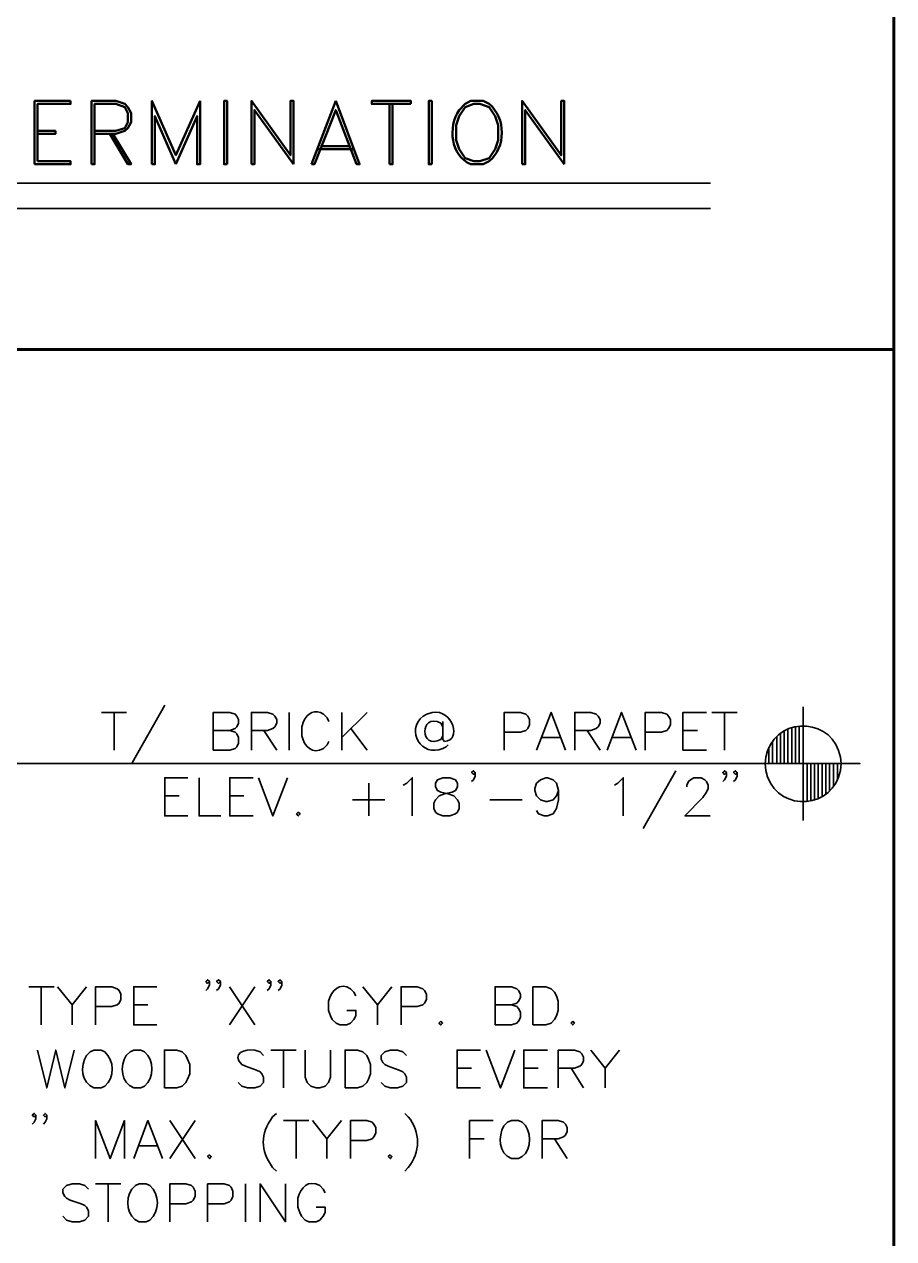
# Model space of a CAD drawing. Header units: inches. Extents: x 5 to 516, y -193 to 129.
# Drawn here: x 54.37 to 57.235, y -173.669 to -169.665 of the extents above; entities that cross this region are included whole.
import ezdxf

# ---------------------------------------------------------------- set-up
doc = ezdxf.new("R2010")
doc.units = ezdxf.units.IN
doc.header["$MEASUREMENT"] = 0
doc.layers.add('PDF7_Geometry', color=7, linetype='Continuous')

msp = doc.modelspace()

# ---------------------------------------------------------------- linework, layer by layer
at = {"layer": 'PDF7_Geometry', "lineweight": 60}
msp.add_lwpolyline([(57.2346648, -163.1857822), (57.2346648, -193.1846724)], dxfattribs=at)
at = {"layer": 'PDF7_Geometry', "lineweight": 50}
for points in [[(54.5224422, -169.9180057), (54.4035533, -169.9180057), (54.4035533, -170.1268946)], [(54.5224418, -169.9180041), (54.5224418, -169.9280042), (54.4135529, -169.9280042), (54.4135529, -170.1168931)], [(54.601331, -170.016893), (54.671331, -170.016893), (54.701331, -170.0080042), (54.711331, -169.9880042), (54.711331, -169.9580042), (54.701331, -169.9380042), (54.671331, -169.9280042), (54.601331, -169.9280042), (54.601331, -170.1268931), (54.591331, -170.1268931)], [(54.6013314, -170.0268946), (54.6713314, -170.0268946), (54.7013314, -170.0168946), (54.7113314, -170.0080057), (54.7213314, -169.9880057), (54.7213314, -169.9580057), (54.7113314, -169.9380057), (54.7013314, -169.9280057), (54.6713314, -169.9180057), (54.5913314, -169.9180057), (54.5913314, -170.1268946)], [(54.949109, -169.9180057), (54.869109, -170.0968946), (54.7902201, -169.9180057), (54.7902201, -170.1268946)], [(54.8691092, -170.1268951), (54.9391092, -169.9680062), (54.9391092, -170.1268951), (54.9491092, -170.1268951), (54.9491092, -169.9180062)], [(55.2568871, -170.1268946), (55.2568871, -169.9180057), (55.2468871, -169.9180057), (55.2468871, -170.0968946), (55.1179982, -169.9180057), (55.1179982, -170.1268946)], [(55.395776, -169.9180056), (55.4746649, -170.1268945), (55.4646649, -170.1268945), (55.395776, -169.9480056), (55.325776, -170.1268945), (55.315776, -170.1268945)], [(55.395776, -169.9180057), (55.315776, -170.1268946)], [(55.5735533, -169.9280042), (55.5735533, -170.1268931)], [(55.5835535, -169.9280042), (55.5835535, -170.1268931), (55.5735535, -170.1268931)], [(55.9013312, -169.9280057), (55.8813312, -169.9180057), (55.8413312, -169.9180057), (55.8224423, -169.9280057), (55.8024423, -169.9480057)], [(56.1491089, -170.1268946), (56.1491089, -169.9180057), (56.1391089, -169.9180057), (56.1391089, -170.0968946), (56.01022, -169.9180057), (56.01022, -170.1268946)], [(54.8691086, -170.1268937), (54.8002197, -169.9680048), (54.8002197, -170.1268937), (54.7902197, -170.1268937)], [(55.2568867, -170.1268945), (55.1279978, -169.9480056), (55.1279978, -170.1268945), (55.1179978, -170.1268945)], [(56.1491091, -170.1268945), (56.0202202, -169.9480056), (56.0202202, -170.1268945), (56.0102202, -170.1268945)], [(54.4135529, -170.016894), (54.4724418, -170.016894), (54.4724418, -170.026894), (54.4135529, -170.026894)], [(54.6513312, -170.0268947), (54.7113312, -170.1268947), (54.7213312, -170.1268947), (54.6613312, -170.0268947)], [(55.3357756, -170.0768938), (55.4546645, -170.0768938)], [(55.3457757, -170.0668931), (55.4446646, -170.0668931)], [(54.4135529, -170.1168944), (54.5224418, -170.1168944), (54.5224418, -170.1268944), (54.4035529, -170.1268944)], [(55.8413312, -170.1268946), (55.8813312, -170.1268946), (55.9013312, -170.1168946)]]:
    msp.add_lwpolyline(points, dxfattribs=at)
for points in [[(55.0379979, -170.1268946), (55.0379979, -169.9180057), (55.0279979, -169.9180057), (55.0279979, -170.1268946)], [(55.6435534, -169.9280057), (55.5146645, -169.9280057), (55.5146645, -169.9180057), (55.6435534, -169.9180057)], [(55.7124426, -170.1268946), (55.7124426, -169.9180057), (55.7024426, -169.9180057), (55.7024426, -170.1268946)], [(55.8513311, -169.9280042), (55.8224422, -169.9380042), (55.8024422, -169.9680042), (55.7924422, -169.9980042), (55.7924422, -170.046893), (55.8024422, -170.0768931), (55.8224422, -170.1068931), (55.8513311, -170.1168931), (55.8713311, -170.1168931), (55.9013311, -170.1068931), (55.9213311, -170.0768931), (55.9313311, -170.046893), (55.9313311, -169.9980042), (55.9213311, -169.9680042), (55.9013311, -169.9380042), (55.8713311, -169.9280042)]]:
    msp.add_lwpolyline(points, close=True, dxfattribs=at)
at = {"layer": 'PDF7_Geometry', "lineweight": 35}
for points in [[(50.9546644, -170.1891148), (56.6313316, -170.1891148)], [(50.9546644, -170.2724482), (56.6313316, -170.2724482)], [(54.6235534, -171.9335608), (54.7068868, -171.9335608)], [(54.6657757, -171.9335608), (54.6657757, -172.0580052)], [(54.8324423, -171.9102273), (54.7246645, -172.1002273)], [(54.9924421, -172.0580047), (54.9924421, -171.9335602), (55.0468865, -171.9335602), (55.0646643, -171.9391158), (55.0702198, -171.9457825), (55.0757754, -171.9568936), (55.0757754, -171.9691158), (55.0702198, -171.981338), (55.0646643, -171.9868936), (55.0468865, -171.9935602), (54.9924421, -171.9935602)], [(55.1179982, -172.0580047), (55.1179982, -171.9335602), (55.1713315, -171.9335602), (55.1891093, -171.9391158), (55.1957759, -171.9457825), (55.2013315, -171.9568936), (55.2013315, -171.9691158), (55.1957759, -171.981338), (55.1891093, -171.9868936), (55.1713315, -171.9935602), (55.1179982, -171.9935602)], [(55.2424421, -171.9335608), (55.2424421, -172.0580052)], [(55.3735535, -171.9635607), (55.367998, -171.9513385), (55.3557757, -171.9391162)], [(55.4157757, -171.9335608), (55.4157757, -172.0580052)], [(55.4991091, -171.9335608), (55.4157757, -172.0168941)], [(55.7135535, -171.9335607), (55.6957757, -171.9391162), (55.6835535, -171.9457829)], [(55.9513313, -172.0580047), (55.9513313, -171.9335602), (56.0046646, -171.9335602), (56.0224424, -171.9391158), (56.0291091, -171.9457825), (56.0346646, -171.9568936), (56.0346646, -171.9746713), (56.0291091, -171.9868936), (56.0224424, -171.9935602), (56.0046646, -171.9991158), (55.9513313, -171.9991158)], [(56.0579978, -172.0580047), (56.1057756, -171.9335602), (56.1535534, -172.0580047)], [(56.1835534, -172.0580047), (56.1835534, -171.9335602), (56.2368867, -171.9335602), (56.2546645, -171.9391158), (56.2602201, -171.9457825), (56.2668867, -171.9568936), (56.2668867, -171.9691158), (56.2602201, -171.981338), (56.2546645, -171.9868936), (56.2368867, -171.9935602), (56.1835534, -171.9935602)], [(56.2902202, -172.0580047), (56.337998, -171.9335602), (56.3857758, -172.0580047)], [(56.4157758, -172.0580047), (56.4157758, -171.9335602), (56.4691091, -171.9335602), (56.4868869, -171.9391158), (56.4924425, -171.9457825), (56.4991091, -171.9568936), (56.4991091, -171.9746713), (56.4924425, -171.9868936), (56.4868869, -171.9935602), (56.4691091, -171.9991158), (56.4157758, -171.9991158)], [(56.6179981, -172.0580047), (56.5402203, -172.0580047), (56.5402203, -171.9335602), (56.6179981, -171.9335602)], [(56.6357756, -171.9335608), (56.719109, -171.9335608)], [(56.6768868, -171.9335608), (56.6768868, -172.0580052)], [(56.9357759, -171.9157837), (56.9357759, -172.2902282)], [(55.2902202, -171.9635607), (55.2846646, -171.9813385), (55.2846646, -172.0113385)], [(55.7491091, -171.9813377), (55.7424424, -171.9691155)], [(55.7491091, -171.9635607), (55.7491091, -172.0224496), (55.7546646, -172.0291162)], [(56.9113313, -172.1024496), (56.9113313, -171.9802274)], [(56.9235536, -172.1024496), (56.9235536, -171.9780051)], [(55.0468865, -171.9935606), (55.0646643, -171.9991162), (55.0702199, -172.0046717), (55.0757754, -172.0168939), (55.0757754, -172.0346717), (55.0702199, -172.0468939), (55.0646643, -172.0524495), (55.0468865, -172.058005), (54.9924421, -172.058005)], [(55.1591087, -171.9935606), (55.201331, -172.058005)], [(55.4457756, -171.9868942), (55.499109, -172.0580053)], [(55.7424424, -172.0224489), (55.7491091, -172.0113377)], [(56.0757758, -172.0168941), (56.1357758, -172.0168941)], [(56.2246645, -171.9935606), (56.2668868, -172.058005)], [(56.3079979, -172.0168941), (56.3679979, -172.0168941)], [(56.5402203, -171.9935606), (56.5879981, -171.9935606)], [(56.849109, -172.1024496), (56.849109, -172.0135607)], [(56.8613313, -172.1024496), (56.8613313, -172.0024496)], [(56.8735536, -172.1024496), (56.8735536, -171.9946718)], [(56.8857756, -172.1024496), (56.8857756, -171.9880051)], [(56.899109, -172.1024496), (56.899109, -171.9835607)], [(55.3557757, -172.0524496), (55.367998, -172.0402274), (55.3735535, -172.0291162)], [(55.7491091, -172.0524496), (55.7602202, -172.046894), (55.7668869, -172.0402274)], [(56.8191092, -172.0602274), (56.8135536, -172.0813385), (56.8113314, -172.1024496), (56.8135536, -172.1246718), (56.8191092, -172.1457829)], [(56.8235534, -172.1024496), (56.8235534, -172.0480051)], [(56.8357757, -172.1024496), (56.8357757, -172.0280051)], [(57.0591092, -172.1246718), (57.0613314, -172.1024496), (57.0591092, -172.0813385)], [(51.0646644, -172.1024496), (57.1235536, -172.1024496), (56.7491092, -172.1024496)], [(55.8557756, -172.1313396), (55.8502201, -172.1380062), (55.8435534, -172.1313396), (55.8502201, -172.125784), (55.8557756, -172.1313396), (55.8557756, -172.1435618), (55.8502201, -172.155784), (55.8435534, -172.1613396)], [(56.5168868, -172.1257831), (56.409109, -172.3157831)], [(56.6835534, -172.1313396), (56.6768868, -172.1380062), (56.6713312, -172.1313396), (56.6768868, -172.125784), (56.6835534, -172.1313396), (56.6835534, -172.1435618), (56.6768868, -172.155784), (56.6713312, -172.1613396)], [(56.719109, -172.1313396), (56.7135534, -172.1380062), (56.7068867, -172.1313396), (56.7135534, -172.125784), (56.719109, -172.1313396), (56.719109, -172.1435618), (56.7135534, -172.155784), (56.7068867, -172.1613396)], [(56.8113314, -172.1024496), (56.8113314, -172.1013385)], [(56.9491092, -172.1024496), (56.9491092, -172.226894)], [(56.9613312, -172.1024496), (56.9613312, -172.2257829)], [(56.9735535, -172.1024496), (56.9735535, -172.2224496)], [(56.9857758, -172.1024496), (56.9857758, -172.2180051)], [(56.9991092, -172.1024496), (56.9991092, -172.2113385)], [(57.0113315, -172.1024496), (57.0113315, -172.2024496)], [(57.0235535, -172.1024496), (57.0235535, -172.1924496)], [(57.0357758, -172.1024496), (57.0357758, -172.1780051)], [(57.0491091, -172.1024496), (57.0491091, -172.156894)], [(57.0613314, -172.1024496), (57.0613314, -172.1013385)], [(54.909109, -172.2746727), (54.8324423, -172.2746727), (54.8324423, -172.1491172), (54.909109, -172.1491172)], [(54.9457756, -172.1491166), (54.9457756, -172.2746722), (55.0168867, -172.2746722)], [(55.1235532, -172.2746727), (55.0468865, -172.2746727), (55.0468865, -172.1491172), (55.1235532, -172.1491172)], [(55.1413311, -172.1491166), (55.1891089, -172.2746722), (55.2368867, -172.1491166)], [(55.5046649, -172.1668937), (55.5046649, -172.2746715)], [(55.6179982, -172.1735601), (55.6302204, -172.1668934), (55.6479982, -172.1491156), (55.6479982, -172.2746712)], [(56.1302202, -172.1913394), (56.1235536, -172.2091172), (56.1124425, -172.2213394), (56.0935536, -172.2268949), (56.087998, -172.2268949), (56.0702202, -172.2213394), (56.057998, -172.2091172), (56.0524425, -172.1913394), (56.0524425, -172.1846727), (56.057998, -172.1668949), (56.0702202, -172.1557838), (56.087998, -172.1491172), (56.0935536, -172.1491172), (56.1124425, -172.1557838), (56.1235536, -172.1668949), (56.1302202, -172.1913394), (56.1302202, -172.2213394), (56.1235536, -172.2502283), (56.1124425, -172.2680061), (56.0935536, -172.2746727), (56.0824425, -172.2746727), (56.0646647, -172.2680061), (56.057998, -172.2568949)], [(56.3146645, -172.1735601), (56.3257757, -172.1668934), (56.3435534, -172.1491156), (56.3435534, -172.2746712)], [(56.5524423, -172.1791165), (56.5524423, -172.173561), (56.5579978, -172.1613387), (56.5646645, -172.1557832), (56.5757756, -172.1491165), (56.6002201, -172.1491165), (56.6124423, -172.1557832), (56.6179978, -172.1613387), (56.6235534, -172.173561), (56.6235534, -172.1846721), (56.6179978, -172.1968943), (56.6057756, -172.2146721), (56.5468867, -172.2746721), (56.6302201, -172.2746721)], [(54.8324423, -172.2091164), (54.8802201, -172.2091164)], [(55.0468865, -172.2091164), (55.0935532, -172.2091164)], [(55.4513315, -172.2213393), (55.5579982, -172.2213393)], [(55.9035535, -172.2213393), (56.0102201, -172.2213393)], [(54.9802203, -172.8202276), (54.9735537, -172.8268943), (54.9679981, -172.8202276), (54.9735537, -172.814672), (54.9802203, -172.8202276), (54.9802203, -172.8324498), (54.9735537, -172.844672), (54.9679981, -172.8502276)], [(55.0157756, -172.8202276), (55.0091089, -172.8268943), (55.0035533, -172.8202276), (55.0091089, -172.814672), (55.0157756, -172.8202276), (55.0157756, -172.8324498), (55.0091089, -172.844672), (55.0035533, -172.8502276)], [(55.1824422, -172.8202276), (55.1768867, -172.8268943), (55.17022, -172.8202276), (55.1768867, -172.814672), (55.1824422, -172.8202276), (55.1824422, -172.8324498), (55.1768867, -172.844672), (55.17022, -172.8502276)], [(55.2179975, -172.8202276), (55.2124419, -172.8268943), (55.2057753, -172.8202276), (55.2124419, -172.814672), (55.2179975, -172.8202276), (55.2179975, -172.8324498), (55.2124419, -172.844672), (55.2057753, -172.8502276)], [(54.3846641, -172.8380047), (54.4679974, -172.8380047)], [(54.4257758, -172.8380047), (54.4257758, -172.9635602)], [(54.4791092, -172.8380047), (54.526887, -172.8980047), (54.526887, -172.9635602)], [(54.5746643, -172.8380047), (54.5268865, -172.8980047)], [(54.6046642, -172.9635608), (54.6046642, -172.8380052), (54.6579975, -172.8380052), (54.6757753, -172.8446719), (54.682442, -172.8502274), (54.6879975, -172.8624496), (54.6879975, -172.8802274), (54.682442, -172.8924496), (54.6757753, -172.8980052), (54.6579975, -172.9035608), (54.6046642, -172.9035608)], [(54.806887, -172.9635608), (54.7302203, -172.9635608), (54.7302203, -172.8380052), (54.806887, -172.8380052)], [(55.0457755, -172.8380047), (55.1291088, -172.9635602)], [(55.1291088, -172.8380047), (55.0457755, -172.9635602)], [(55.4624422, -172.8680046), (55.4557755, -172.8557823), (55.4446644, -172.8446712)], [(55.4857757, -172.8380047), (55.5335535, -172.8980047), (55.5335535, -172.9635602)], [(55.5813313, -172.8380047), (55.5335535, -172.8980047)], [(55.6113312, -172.9635608), (55.6113312, -172.8380052), (55.6646646, -172.8380052), (55.6824424, -172.8446719), (55.6879979, -172.8502274), (55.6946646, -172.8624496), (55.6946646, -172.8802274), (55.6879979, -172.8924496), (55.6824424, -172.8980052), (55.6646646, -172.9035608), (55.6113312, -172.9035608)], [(55.9213314, -172.9635608), (55.9213314, -172.8380052), (55.9746647, -172.8380052), (55.9924425, -172.8446719), (55.997998, -172.8502274), (56.0046647, -172.8624496), (56.0046647, -172.8735608), (55.997998, -172.885783), (55.9924425, -172.8924496), (55.9746647, -172.8980052), (55.9213314, -172.8980052)], [(54.7302203, -172.8980045), (54.776887, -172.8980045)], [(55.3724422, -172.8857823), (55.3724422, -172.9157823), (55.3791088, -172.9335601), (55.3846644, -172.9457824), (55.3968866, -172.9580046), (55.4091088, -172.9635601), (55.4324422, -172.9635601), (55.4446644, -172.9580046), (55.4557755, -172.9457824), (55.4624422, -172.9335601), (55.4624422, -172.9157823), (55.4324422, -172.9157823)], [(55.9746645, -172.8980045), (55.9924423, -172.90356), (55.9979978, -172.9102267), (56.0046645, -172.9213378), (56.0046645, -172.9391156), (55.9979978, -172.9513378), (55.9924423, -172.9580045), (55.9746645, -172.96356), (55.9213312, -172.96356)], [(54.4135529, -173.0468941), (54.4435529, -173.1713386), (54.4735529, -173.0468941), (54.5035529, -173.1713386), (54.5335529, -173.0468941)], [(54.6346644, -173.0524497), (54.6224422, -173.0468941), (54.5991089, -173.0468941), (54.5868866, -173.0524497), (54.5746644, -173.0646719)], [(54.7657759, -173.0524497), (54.7535536, -173.0468941), (54.7302203, -173.0468941), (54.7179981, -173.0524497), (54.7057759, -173.0646719)], [(55.1579977, -173.0646712), (55.1468866, -173.0524489), (55.1291088, -173.0468934)], [(55.1824422, -173.0468941), (55.2657756, -173.0468941)], [(55.2235534, -173.0468941), (55.2235534, -173.1713386)], [(55.2957755, -173.0468941), (55.2957755, -173.135783), (55.3013311, -173.1535608), (55.3135533, -173.165783), (55.3313311, -173.1713386), (55.3435533, -173.1713386), (55.3613311, -173.165783), (55.3724422, -173.1535608), (55.3791088, -173.135783), (55.3791088, -173.0468941)], [(55.6291089, -173.0646712), (55.6168866, -173.0524489), (55.5991089, -173.0468934), (55.5757755, -173.0468934), (55.5579977, -173.0524489), (55.5457755, -173.0646712), (55.5457755, -173.0768934), (55.5513311, -173.0880045), (55.5579977, -173.0946712), (55.5691089, -173.1002267), (55.6046644, -173.1124489), (55.6168866, -173.1180045), (55.6235533, -173.1246712), (55.6291089, -173.1357823), (55.6291089, -173.1535601), (55.6168866, -173.1657823), (55.5991089, -173.1713378), (55.5757755, -173.1713378), (55.5579977, -173.1657823), (55.5457755, -173.1535601)], [(55.8735533, -173.171338), (55.7957755, -173.171338), (55.7957755, -173.0468936), (55.8735533, -173.0468936)], [(55.8913312, -173.0468941), (55.939109, -173.1713386), (55.9857756, -173.0468941)], [(56.0935534, -173.171338), (56.0157756, -173.171338), (56.0157756, -173.0468936), (56.0935534, -173.0468936)], [(56.1291089, -173.171338), (56.1291089, -173.0468936), (56.1824422, -173.0468936), (56.20022, -173.0524491), (56.2068867, -173.0591158), (56.2124422, -173.0702269), (56.2124422, -173.0824491), (56.2068867, -173.0946713), (56.20022, -173.1002269), (56.1824422, -173.1068936), (56.1291089, -173.1068936)], [(56.2368868, -173.0468941), (56.2835535, -173.1068941), (56.2835535, -173.1713386)], [(56.3313314, -173.0468941), (56.2835536, -173.1068941)], [(55.0868865, -173.0946712), (55.0991088, -173.1002267), (55.1346643, -173.1124489), (55.1468866, -173.1180045), (55.1524421, -173.1246712), (55.1579977, -173.1357823), (55.1579977, -173.1535601), (55.1468866, -173.1657823), (55.1291088, -173.1713378), (55.1046643, -173.1713378), (55.0868865, -173.1657823), (55.0746643, -173.1535601)], [(55.7957755, -173.1068939), (55.8435533, -173.1068939)], [(56.0157756, -173.1068939), (56.0635534, -173.1068939)], [(56.1713314, -173.1068939), (56.2124425, -173.1713384)], [(54.5991089, -173.1713386), (54.6224422, -173.1713386), (54.6346644, -173.165783)], [(54.7302203, -173.1713386), (54.7535536, -173.1713386), (54.7657759, -173.165783)], [(54.4079976, -173.2613378), (54.402442, -173.2668933), (54.3957754, -173.2613378), (54.402442, -173.2557822), (54.4079976, -173.2613378), (54.4079976, -173.27356), (54.402442, -173.2846711), (54.3957754, -173.2913378)], [(54.4435534, -173.2613378), (54.4379979, -173.2668933), (54.4324423, -173.2613378), (54.4379979, -173.2557822), (54.4435534, -173.2613378), (54.4435534, -173.27356), (54.4379979, -173.2846711), (54.4324423, -173.2913378)], [(55.2002204, -173.2557836), (55.1879982, -173.2668947)], [(55.6235535, -173.2557836), (55.6346646, -173.2668947)], [(54.6046642, -173.4046732), (54.6046642, -173.2791176), (54.652442, -173.4046732), (54.7002198, -173.2791176), (54.7002198, -173.4046732)], [(54.7302203, -173.4046732), (54.776887, -173.2791176), (54.8246648, -173.4046732)], [(54.8491089, -173.2791171), (54.9324422, -173.4046726)], [(54.9324422, -173.2791171), (54.8491089, -173.4046726)], [(55.2235534, -173.2791171), (55.3068867, -173.2791171)], [(55.2657756, -173.2791171), (55.2657756, -173.4046726)], [(55.319109, -173.2791171), (55.3668868, -173.3391171), (55.3668868, -173.4046726)], [(55.4146646, -173.2791171), (55.3668869, -173.3391171)], [(55.4446646, -173.4046732), (55.4446646, -173.2791176), (55.4979979, -173.2791176), (55.5157757, -173.2846732), (55.5213312, -173.2913398), (55.5279979, -173.3024509), (55.5279979, -173.3202287), (55.5213312, -173.3324509), (55.5157757, -173.3391176), (55.4979979, -173.3446732), (55.4446646, -173.3446732)], [(55.8368867, -173.4046732), (55.8368867, -173.2791176), (55.9146645, -173.2791176)], [(56.0102201, -173.2846726), (55.9979978, -173.2791171), (55.9746645, -173.2791171), (55.9624423, -173.2846726), (55.9502201, -173.2968948)], [(56.0757758, -173.4046732), (56.0757758, -173.2791176), (56.1291091, -173.2791176), (56.1468869, -173.2846732), (56.1535535, -173.2913398), (56.1591091, -173.3024509), (56.1591091, -173.3146732), (56.1535535, -173.3268954), (56.1468869, -173.3324509), (56.1291091, -173.3391176), (56.0757758, -173.3391176)], [(55.8368867, -173.3391169), (55.8846645, -173.3391169)], [(56.1168869, -173.3391169), (56.1591091, -173.4046725)], [(54.7479979, -173.3624504), (54.8068868, -173.3624504)], [(55.9746645, -173.4046726), (55.9979978, -173.4046726), (56.0102201, -173.398006)], [(55.1879982, -173.4335613), (55.2002204, -173.4457836)], [(55.6346646, -173.4335613), (55.6235535, -173.4457836)], [(54.5813312, -173.5057836), (54.569109, -173.4935613), (54.5513312, -173.4880058), (54.5268868, -173.4880058), (54.509109, -173.4935613), (54.4968868, -173.5057836), (54.4968868, -173.5168947), (54.5035535, -173.5291169), (54.509109, -173.5346725), (54.5213312, -173.5413391), (54.5568868, -173.5535614), (54.569109, -173.5591169), (54.5746646, -173.5646725), (54.5813312, -173.5768947), (54.5813312, -173.5946725), (54.569109, -173.6068947), (54.5513312, -173.6124502), (54.5268868, -173.6124502), (54.509109, -173.6068947), (54.4968868, -173.5946725)], [(54.6046642, -173.4880065), (54.6879975, -173.4880065)], [(54.6457759, -173.4880065), (54.6457759, -173.612451)], [(54.7835535, -173.4935621), (54.7713313, -173.4880065), (54.7479979, -173.4880065), (54.7357757, -173.4935621), (54.7235535, -173.5057843)], [(54.8491089, -173.6124504), (54.8491089, -173.488006), (54.9024422, -173.488006), (54.92022, -173.4935615), (54.9257756, -173.4991171), (54.9324422, -173.5113393), (54.9324422, -173.5291171), (54.9257756, -173.5413393), (54.92022, -173.5468949), (54.9024422, -173.5535615), (54.8491089, -173.5535615)], [(54.9735534, -173.6124504), (54.9735534, -173.488006), (55.0279978, -173.488006), (55.0457756, -173.4935615), (55.0513311, -173.4991171), (55.0568867, -173.5113393), (55.0568867, -173.5291171), (55.0513311, -173.5413393), (55.0457756, -173.5468949), (55.0279978, -173.5535615), (54.9735534, -173.5535615)], [(55.0991089, -173.4880065), (55.0991089, -173.612451)], [(55.146887, -173.6124504), (55.146887, -173.488006), (55.2302203, -173.6124504), (55.2302203, -173.488006)], [(55.3613312, -173.5168942), (55.3546646, -173.5057831), (55.3435534, -173.4935609)], [(55.2713312, -173.534672), (55.2713312, -173.564672), (55.2779979, -173.5824498), (55.2835534, -173.594672), (55.2957757, -173.6068942), (55.3068868, -173.6124498), (55.3313312, -173.6124498), (55.3435534, -173.6068942), (55.3546646, -173.594672), (55.3613312, -173.5824498), (55.3613312, -173.564672), (55.3313312, -173.564672)], [(54.7479979, -173.612451), (54.7713313, -173.612451), (54.7835535, -173.6068954)]]:
    msp.add_lwpolyline(points, dxfattribs=at)
at = {"layer": 'PDF7_Geometry', "lineweight": 60}
msp.add_lwpolyline([(14.901328, -170.7368941), (57.2346648, -170.7368941)], close=True, dxfattribs=at)
at = {"layer": 'PDF7_Geometry', "lineweight": 35}
for points in [[(55.7491091, -172.1491166), (55.7313313, -172.1557833), (55.7246646, -172.1668944), (55.7246646, -172.1791166), (55.7313313, -172.1913388), (55.7424424, -172.1968944), (55.7668869, -172.20245), (55.7846646, -172.2091166), (55.7968869, -172.2213388), (55.8024424, -172.23245), (55.8024424, -172.2502277), (55.7968869, -172.26245), (55.7902202, -172.2680055), (55.7724424, -172.2746722), (55.7491091, -172.2746722), (55.7313313, -172.2680055), (55.7246646, -172.26245), (55.7191091, -172.2502277), (55.7191091, -172.23245), (55.7246646, -172.2213388), (55.7368868, -172.2091166), (55.7546646, -172.20245), (55.7791091, -172.1968944), (55.7902202, -172.1913388), (55.7968869, -172.1791166), (55.7968869, -172.1668944), (55.7902202, -172.1557833), (55.7724424, -172.1491166)], [(55.272442, -172.2624499), (55.2668864, -172.2680054), (55.272442, -172.2746721), (55.2791086, -172.2680054)], [(56.0457756, -172.9635608), (56.0457756, -172.8380052), (56.0879978, -172.8380052), (56.1057756, -172.8446719), (56.1168867, -172.855783), (56.1235533, -172.8680052), (56.1291089, -172.885783), (56.1291089, -172.915783), (56.1235533, -172.9335608), (56.1168867, -172.945783), (56.1057756, -172.9580052), (56.0879978, -172.9635608)], [(55.7424421, -172.9513379), (55.7357754, -172.9580046), (55.7424421, -172.9635601), (55.7479977, -172.9580046)], [(56.1768867, -172.9513379), (56.1713312, -172.9580046), (56.1768867, -172.9635601), (56.1824423, -172.9580046)], [(54.8313313, -173.171338), (54.8313313, -173.0468936), (54.8724424, -173.0468936), (54.8902202, -173.0524491), (54.9024424, -173.0646713), (54.9079979, -173.0768936), (54.9146646, -173.0946713), (54.9146646, -173.1246713), (54.9079979, -173.1424491), (54.9024424, -173.1535602), (54.8902202, -173.1657825), (54.8724424, -173.171338)], [(55.4268869, -173.171338), (55.4268869, -173.0468936), (55.4679981, -173.0468936), (55.4857758, -173.0524491), (55.4979981, -173.0646713), (55.5035536, -173.0768936), (55.5102203, -173.0946713), (55.5102203, -173.1246713), (55.5035536, -173.1424491), (55.4979981, -173.1535602), (55.4857758, -173.1657825), (55.4679981, -173.171338)], [(54.9802203, -173.3924503), (54.9735537, -173.3980059), (54.9802203, -173.4046725), (54.9857759, -173.3980059)], [(55.5757754, -173.3924503), (55.5691088, -173.3980059), (55.5757754, -173.4046725), (55.581331, -173.3980059)]]:
    msp.add_lwpolyline(points, close=True, dxfattribs=at)
at = {"layer": 'PDF7_Geometry', "lineweight": 50}
for points in [[(55.9013312, -170.1168946), (55.9572757, -170.0734131), (55.9572757, -169.9714872), (55.9013312, -169.9280057)], [(55.8024423, -169.9480057), (55.7654053, -170.0035427), (55.7739979, -170.0989687), (55.8413312, -170.1268946)]]:
    msp.add_open_spline(points, degree=3, dxfattribs=at)
at = {"layer": 'PDF7_Geometry', "lineweight": 35}
for points in [[(55.3557757, -171.9391162), (55.3282202, -171.9227644), (55.3016091, -171.9349681), (55.2902202, -171.9635607)], [(55.7424424, -171.9691155), (55.6699609, -171.9328192), (55.6737387, -172.0607637), (55.7424424, -172.0224489)], [(55.7546646, -172.0291162), (55.8117757, -172.0285792), (55.7837757, -171.9216903), (55.7135535, -171.9335607)], [(55.6835535, -171.9457829), (55.6251461, -171.9938385), (55.6789239, -172.0829681), (55.7491091, -172.0524496)], [(57.0591092, -172.0813385), (57.0368499, -171.9551903), (56.8625166, -171.9412273), (56.8191092, -172.0602274)], [(55.2846646, -172.0113385), (55.2914609, -172.0460977), (55.3193868, -172.0735792), (55.3557757, -172.0524496)], [(56.8191092, -172.1457829), (56.8625166, -172.2647829), (57.0368499, -172.25082), (57.0591092, -172.1246718)], [(55.4446644, -172.8446712), (55.4109051, -172.8205972), (55.3793866, -172.8511527), (55.3724422, -172.8857823)], [(54.6346644, -173.165783), (54.668257, -173.1375608), (54.6669792, -173.0804867), (54.6346644, -173.0524497)], [(54.7657759, -173.165783), (54.7993685, -173.1375608), (54.7980907, -173.0804867), (54.7657759, -173.0524497)], [(55.1291088, -173.0468934), (55.0969791, -173.0418749), (55.0506458, -173.0579675), (55.0868865, -173.0946712)], [(54.5746644, -173.0646719), (54.5524422, -173.0981904), (54.5572015, -173.1563571), (54.5991089, -173.1713386)], [(54.7057759, -173.0646719), (54.6835536, -173.0981904), (54.6883129, -173.1563571), (54.7302203, -173.1713386)], [(55.1879982, -173.2668947), (55.1473686, -173.3241539), (55.1465352, -173.3765058), (55.1879982, -173.4335613)], [(55.6346646, -173.2668947), (55.6752758, -173.3143947), (55.6760165, -173.3862465), (55.6346646, -173.4335613)], [(55.9502201, -173.2968948), (55.9298312, -173.3310615), (55.9331275, -173.3881356), (55.9746645, -173.4046726)], [(56.0102201, -173.398006), (56.0432756, -173.3746356), (56.0423682, -173.3081541), (56.0102201, -173.2846726)], [(54.7835535, -173.6068954), (54.8158683, -173.5788584), (54.8171461, -173.5217843), (54.7835535, -173.4935621)], [(55.3435534, -173.4935609), (55.3059979, -173.4723202), (55.2800349, -173.4995053), (55.2713312, -173.534672)], [(54.7235535, -173.5057843), (54.700535, -173.5385806), (54.7070164, -173.5975991), (54.7479979, -173.612451)]]:
    msp.add_open_spline(points, degree=3, dxfattribs=at)

doc.saveas('drawing.dxf')
